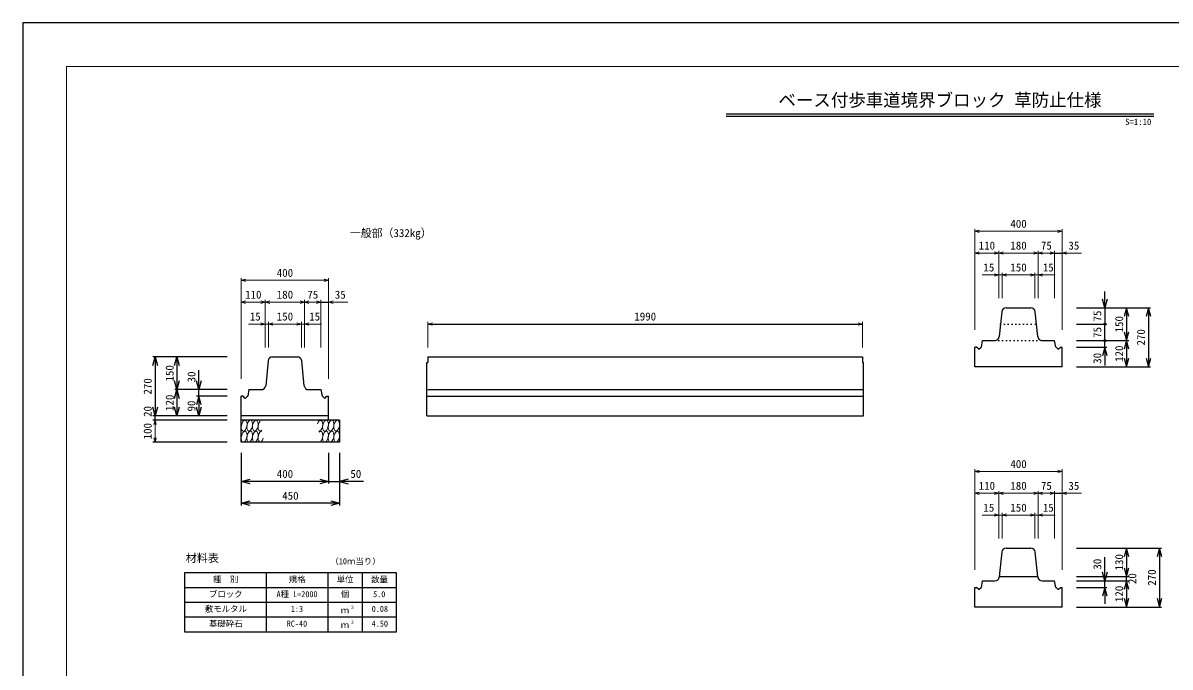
# Model space of a CAD drawing. Units: millimetres, scale not verified. Extents: x -4200 to 4200, y -2970 to 2970.
# Drawn here: x -4200 to 1054, y 21 to 2970 of the extents above; entities that cross this region are included whole.
import ezdxf
from ezdxf.enums import TextEntityAlignment as Align

# ---------------------------------------------------------------- set-up
doc = ezdxf.new("R2010")
doc.units = ezdxf.units.MM
doc.header["$LTSCALE"] = 10
doc.linetypes.add('DOTTED', pattern=[1.75, 0.25, -1.5])
for name, color, linetype, lineweight in [('0-0_DIM', 7, 'Continuous', 25), ('0-1_Defpoints', 5, 'Continuous', 25), ('0-2_HATCH', 6, 'Continuous', 25), ('0-3_HYO', 3, 'Continuous', 25), ('0-4_HYO2', 4, 'Continuous', 25), ('0-5_OUTLINE', 3, 'Continuous', 25), ('0-6_OUTLINE2', 4, 'DOTTED', 25), ('0-7_TXT', 7, 'Continuous', 25), ('0-8_WAKU', 3, 'Continuous', 13)]:
    doc.layers.add(name, color=color, linetype=linetype, lineweight=lineweight)
doc.styles.add('ＭＳ ゴシック', font='')
doc.styles.get('ＭＳ ゴシック').set_extended_font_data('MS Gothic')

msp = doc.modelspace()

# ---------------------------------------------------------------- linework, layer by layer
at = {"layer": '0-0_DIM', "lineweight": 13}
for p, q in [((159.71, 1565.46), (159.71, 2026.1)), ((159.71, 2016.1), (559.71, 2016.1)), ((559.71, 1565.46), (559.71, 2026.1)), ((269.71, 1916.1), (159.71, 1916.1)), ((269.71, 1708.96), (269.71, 1926.1)), ((269.71, 1916.1), (449.71, 1916.1)), ((449.71, 1708.96), (449.71, 1926.1)), ((449.71, 1916.1), (524.71, 1916.1)), ((524.71, 1708.96), (524.71, 1926.1)), ((647.66, 1916.1), (559.71, 1916.1)), ((-3200, 1340.75), (-3200, 1801.4)), ((-3200, 1791.4), (-2800, 1791.4)), ((-2800, 1340.75), (-2800, 1801.4)), ((269.71, 1816.1), (192.74, 1816.1)), ((269.71, 1816.1), (284.71, 1816.1)), ((284.71, 1708.96), (284.71, 1826.1)), ((434.71, 1816.1), (284.71, 1816.1)), ((434.71, 1708.96), (434.71, 1826.1)), ((449.71, 1816.1), (434.71, 1816.1)), ((449.71, 1816.1), (526.68, 1816.1)), ((-3090, 1691.4), (-3200, 1691.4)), ((-3090, 1484.26), (-3090, 1701.4)), ((-3090, 1691.4), (-2910, 1691.4)), ((-2910, 1484.26), (-2910, 1701.4)), ((-2910, 1691.4), (-2835, 1691.4)), ((-2835, 1484.26), (-2835, 1701.4)), ((-2712.05, 1691.4), (-2800, 1691.4)), ((-3090, 1591.4), (-3166.97, 1591.4)), ((-3090, 1591.4), (-3075, 1591.4)), ((-3075, 1484.26), (-3075, 1601.4)), ((-2925, 1591.4), (-3075, 1591.4)), ((-2925, 1484.26), (-2925, 1601.4)), ((-2910, 1591.4), (-2925, 1591.4)), ((-2910, 1591.4), (-2833.03, 1591.4)), ((-2345, 1484.26), (-2345, 1601.4)), ((-355, 1484.26), (-355, 1601.4)), ((-3594.62, 1150.75), (-3594.62, 1050.75)), ((159.71, 465.46), (159.71, 926.1)), ((159.71, 916.1), (559.71, 916.1)), ((559.71, 465.46), (559.71, 926.1)), ((269.71, 816.1), (159.71, 816.1)), ((269.71, 608.96), (269.71, 826.1)), ((269.71, 816.1), (449.71, 816.1)), ((449.71, 608.96), (449.71, 826.1)), ((449.71, 816.1), (524.71, 816.1)), ((524.71, 608.96), (524.71, 826.1)), ((647.66, 816.1), (559.71, 816.1)), ((269.71, 716.1), (192.74, 716.1)), ((269.71, 716.1), (284.71, 716.1)), ((284.71, 608.96), (284.71, 726.1)), ((434.71, 716.1), (284.71, 716.1)), ((434.71, 608.96), (434.71, 726.1)), ((449.71, 716.1), (434.71, 716.1)), ((449.71, 716.1), (526.68, 716.1))]:
    msp.add_line(p, q, dxfattribs=at)
at = {"layer": '0-0_DIM'}
for p, q in [((524.71, 1916.1), (559.71, 1916.1)), ((754.71, 1665.46), (754.71, 1740.46)), ((-2835, 1691.4), (-2800, 1691.4)), ((624.71, 1665.46), (964.71, 1665.46)), ((754.71, 1665.46), (754.71, 1590.46)), ((854.71, 1665.46), (854.71, 1515.46)), ((954.71, 1665.46), (954.71, 1395.46)), ((-2345, 1591.4), (-355, 1591.4)), ((624.71, 1590.46), (764.71, 1590.46)), ((754.71, 1515.46), (754.71, 1590.46)), ((624.71, 1515.46), (864.71, 1515.46)), ((624.71, 1485.46), (764.71, 1485.46)), ((754.71, 1485.46), (754.71, 1515.46)), ((754.71, 1485.46), (754.71, 1401.65)), ((854.71, 1515.46), (854.71, 1395.46)), ((-3265, 1440.75), (-3604.62, 1440.75)), ((-3594.62, 1440.75), (-3594.62, 1170.75)), ((-3494.62, 1440.75), (-3494.62, 1290.75)), ((624.71, 1395.46), (964.71, 1395.46)), ((-3265, 1290.75), (-3505, 1290.75)), ((-3494.62, 1290.75), (-3494.62, 1170.75)), ((-3265, 1260.75), (-3405, 1260.75)), ((-3394.62, 1260.75), (-3394.62, 1170.75)), ((-3265, 1170.75), (-3604.62, 1170.75)), ((-3594.62, 1150.75), (-3594.62, 1170.75)), ((-3265, 1150.75), (-3604.62, 1150.75)), ((-3265, 1050.75), (-3604.62, 1050.75)), ((-3200, 1000.75), (-3200, 760.75)), ((-2800, 1000.75), (-2800, 860.75)), ((-2750, 1000.75), (-2750, 760.75)), ((-2800, 870.75), (-3200, 870.75)), ((-2800, 870.75), (-2750, 870.75)), ((-2639.82, 870.75), (-2750, 870.75)), ((524.71, 816.1), (559.71, 816.1)), ((-2750, 770.75), (-3200, 770.75)), ((624.71, 565.46), (1014.71, 565.46)), ((854.71, 565.46), (854.71, 435.46)), ((1004.71, 565.46), (1004.71, 295.46)), ((754.71, 415.46), (754.71, 524.07)), ((624.71, 435.46), (864.71, 435.46)), ((854.71, 415.46), (854.71, 435.46)), ((624.71, 415.46), (864.71, 415.46)), ((624.71, 385.46), (764.71, 385.46)), ((754.71, 385.46), (754.71, 415.46)), ((754.71, 385.46), (754.71, 310.46)), ((854.71, 415.46), (854.71, 295.46)), ((624.71, 295.46), (1014.71, 295.46))]:
    msp.add_line(p, q, dxfattribs=at)
at = {"layer": '0-0_DIM', "lineweight": 13}
for points in [[(179.71, 2021.46), (159.71, 2016.1), (179.71, 2010.74)], [(539.71, 2021.46), (559.71, 2016.1), (539.71, 2010.74)], [(179.71, 1921.46), (159.71, 1916.1), (179.71, 1910.74)], [(249.71, 1921.46), (269.71, 1916.1), (249.71, 1910.74)], [(289.71, 1921.46), (269.71, 1916.1), (289.71, 1910.74)], [(429.71, 1921.46), (449.71, 1916.1), (429.71, 1910.74)], [(469.71, 1921.46), (449.71, 1916.1), (469.71, 1910.74)], [(504.71, 1921.46), (524.71, 1916.1), (504.71, 1910.74)], [(579.71, 1921.46), (559.71, 1916.1), (579.71, 1910.74)], [(-3180, 1796.75), (-3200, 1791.4), (-3180, 1786.04)], [(-2820, 1796.75), (-2800, 1791.4), (-2820, 1786.04)], [(249.71, 1821.46), (269.71, 1816.1), (249.71, 1810.74)], [(304.71, 1810.74), (284.71, 1816.1), (304.71, 1821.46)], [(414.71, 1821.46), (434.71, 1816.1), (414.71, 1810.74)], [(469.71, 1821.46), (449.71, 1816.1), (469.71, 1810.74)], [(-3180, 1696.75), (-3200, 1691.4), (-3180, 1686.04)], [(-3110, 1696.75), (-3090, 1691.4), (-3110, 1686.04)], [(-3070, 1696.75), (-3090, 1691.4), (-3070, 1686.04)], [(-2930, 1696.75), (-2910, 1691.4), (-2930, 1686.04)], [(-2890, 1696.75), (-2910, 1691.4), (-2890, 1686.04)], [(-2855, 1696.75), (-2835, 1691.4), (-2855, 1686.04)], [(-2780, 1696.75), (-2800, 1691.4), (-2780, 1686.04)], [(-3110, 1596.75), (-3090, 1591.4), (-3110, 1586.04)], [(-3055, 1586.04), (-3075, 1591.4), (-3055, 1596.75)], [(-2945, 1596.75), (-2925, 1591.4), (-2945, 1586.04)], [(-2890, 1596.75), (-2910, 1591.4), (-2890, 1586.04)], [(-2325, 1596.75), (-2345, 1591.4), (-2325, 1586.04)], [(-375, 1596.75), (-355, 1591.4), (-375, 1586.04)], [(-3599.98, 1130.75), (-3594.62, 1150.75), (-3589.26, 1130.75)], [(-3589.26, 1070.75), (-3594.62, 1050.75), (-3599.98, 1070.75)], [(179.71, 921.46), (159.71, 916.1), (179.71, 910.74)], [(539.71, 921.46), (559.71, 916.1), (539.71, 910.74)], [(179.71, 821.46), (159.71, 816.1), (179.71, 810.74)], [(249.71, 821.46), (269.71, 816.1), (249.71, 810.74)], [(289.71, 821.46), (269.71, 816.1), (289.71, 810.74)], [(429.71, 821.46), (449.71, 816.1), (429.71, 810.74)], [(469.71, 821.46), (449.71, 816.1), (469.71, 810.74)], [(504.71, 821.46), (524.71, 816.1), (504.71, 810.74)], [(579.71, 821.46), (559.71, 816.1), (579.71, 810.74)], [(249.71, 721.46), (269.71, 716.1), (249.71, 710.74)], [(304.71, 710.74), (284.71, 716.1), (304.71, 721.46)], [(414.71, 721.46), (434.71, 716.1), (414.71, 710.74)], [(469.71, 721.46), (449.71, 716.1), (469.71, 710.74)]]:
    msp.add_lwpolyline(points, dxfattribs=at)
at = {"layer": '0-0_DIM'}
for points in [[(765.43, 1705.46), (754.71, 1665.46), (743.99, 1705.46)], [(865.43, 1625.46), (854.71, 1665.46), (843.99, 1625.46)], [(965.43, 1625.46), (954.71, 1665.46), (943.99, 1625.46)], [(843.99, 1555.46), (854.71, 1515.46), (865.43, 1555.46)], [(765.43, 1445.46), (754.71, 1485.46), (743.99, 1445.46)], [(865.43, 1475.46), (854.71, 1515.46), (843.99, 1475.46)], [(-3605.34, 1400.75), (-3594.62, 1440.75), (-3583.9, 1400.75)], [(-3505.34, 1400.75), (-3494.62, 1440.75), (-3483.9, 1400.75)], [(843.99, 1435.46), (854.71, 1395.46), (865.43, 1435.46)], [(943.99, 1435.46), (954.71, 1395.46), (965.43, 1435.46)], [(-3394.62, 1260.75), (-3394.62, 1290.75), (-3394.62, 1380.75)], [(-3483.9, 1330.75), (-3494.62, 1290.75), (-3505.34, 1330.75)], [(-3383.9, 1330.75), (-3394.62, 1290.75), (-3405.34, 1330.75)], [(-3505.34, 1250.75), (-3494.62, 1290.75), (-3483.9, 1250.75)], [(-3583.9, 1210.75), (-3594.62, 1170.75), (-3605.34, 1210.75)], [(-3483.9, 1210.75), (-3494.62, 1170.75), (-3505.34, 1210.75)], [(-3383.9, 1220.75), (-3394.62, 1260.75), (-3405.34, 1220.75)], [(-3383.9, 1210.75), (-3394.62, 1170.75), (-3405.34, 1210.75)], [(-3160, 860.03), (-3200, 870.75), (-3160, 881.47)], [(-2840, 881.47), (-2800, 870.75), (-2840, 860.03)], [(-2710, 881.47), (-2750, 870.75), (-2710, 860.03)], [(-3160, 760.03), (-3200, 770.75), (-3160, 781.47)], [(-2790, 781.47), (-2750, 770.75), (-2790, 760.03)], [(865.43, 525.46), (854.71, 565.46), (843.99, 525.46)], [(1015.43, 525.46), (1004.71, 565.46), (993.99, 525.46)], [(843.99, 475.46), (854.71, 435.46), (865.43, 475.46)], [(765.43, 455.46), (754.71, 415.46), (743.99, 455.46)], [(765.43, 345.46), (754.71, 385.46), (743.99, 345.46)], [(865.43, 375.46), (854.71, 415.46), (843.99, 375.46)], [(843.99, 335.46), (854.71, 295.46), (865.43, 335.46)], [(993.99, 335.46), (1004.71, 295.46), (1015.43, 335.46)]]:
    msp.add_lwpolyline(points, dxfattribs=at)
for centre in [(754.71, 1590.46), (754.71, 1515.46)]:
    msp.add_circle(centre, 5, dxfattribs=at)
at = {"layer": '0-1_Defpoints'}
msp.add_lwpolyline([(-4200, -2970), (4200, -2970), (4200, 2970), (-4200, 2970)], close=True, dxfattribs=at)
at = {"layer": '0-2_HATCH', "lineweight": 13}
for centre, major_axis in [((-3186.8, 1125.75), (4.34, 24.62)), ((-3161.22, 1125.75), (4.34, 24.62)), ((-3135.64, 1125.75), (4.34, 24.62)), ((-2814.36, 1125.75), (-4.34, -24.62)), ((-2788.78, 1125.75), (-4.34, -24.62)), ((-2763.2, 1125.75), (-4.34, -24.62)), ((-3186.8, 1075.75), (4.34, 24.62)), ((-3161.22, 1075.75), (4.34, 24.62)), ((-3135.64, 1075.75), (4.34, 24.62)), ((-2814.36, 1075.75), (-4.34, -24.62)), ((-2788.78, 1075.75), (-4.34, -24.62)), ((-2763.2, 1075.75), (-4.34, -24.62))]:
    msp.add_ellipse(centre, major_axis=major_axis, ratio=0.5, dxfattribs=at)
for centre, major_axis, start_param, end_param in [((-3110.06, 1125.75), (4.34, 24.62), 0.65491, 3.7870334), ((-2839.94, 1125.75), (-4.34, -24.62), 6.247078, 10.7595812), ((-2839.94, 1075.75), (-4.34, -24.62), 0.65491, 3.7870334), ((-3110.06, 1075.75), (4.34, 24.62), 6.247078, 10.7595812)]:
    msp.add_ellipse(centre, major_axis=major_axis, ratio=0.5, start_param=start_param, end_param=end_param, dxfattribs=at)
at = {"layer": '0-3_HYO'}
for p, q in [((-3085.62, 452.36), (-3085.62, 182.36)), ((-2804.37, 452.36), (-2804.37, 182.36)), ((-2646.87, 452.36), (-2646.87, 182.36)), ((-3460.63, 384.86), (-2489.37, 384.86))]:
    msp.add_line(p, q, dxfattribs=at)
msp.add_lwpolyline([(-3460.63, 182.36), (-2489.37, 182.36), (-2489.37, 452.36), (-3460.63, 452.36)], close=True, dxfattribs=at)
at = {"layer": '0-4_HYO2'}
for p, q in [((-3460.63, 317.36), (-2489.37, 317.36)), ((-3460.63, 249.86), (-2489.37, 249.86))]:
    msp.add_line(p, q, dxfattribs=at)
at = {"layer": '0-5_OUTLINE'}
for p, q in [((282.91, 1647.45), (271.51, 1533.46)), ((302.81, 1665.46), (416.61, 1665.46)), ((447.91, 1533.46), (436.51, 1647.45)), ((159.71, 1395.46), (159.71, 1485.46)), ((167.71, 1485.46), (159.71, 1485.46)), ((177.71, 1475.46), (167.71, 1485.46)), ((177.71, 1475.46), (187.71, 1485.46)), ((187.71, 1485.46), (189.71, 1485.46)), ((189.71, 1485.46), (194.71, 1515.46)), ((194.71, 1515.46), (251.61, 1515.46)), ((467.81, 1515.46), (524.71, 1515.46)), ((529.71, 1485.46), (524.71, 1515.46)), ((531.71, 1485.46), (529.71, 1485.46)), ((541.71, 1475.46), (531.71, 1485.46)), ((559.71, 1395.46), (559.71, 1485.46)), ((-3076.8, 1422.74), (-3088.2, 1308.76)), ((-3056.9, 1440.75), (-2943.1, 1440.75)), ((-2911.8, 1308.76), (-2923.2, 1422.74)), ((-2345, 1440.75), (-355, 1440.75)), ((-2345, 1440.75), (-2345, 1415.75)), ((-355, 1440.75), (-355, 1415.75)), ((-355, 1415.75), (-350, 1415.75)), ((-350, 1170.75), (-350, 1415.75)), ((559.71, 1395.46), (159.71, 1395.46)), ((-3165, 1290.75), (-3170, 1260.75)), ((-3165, 1290.75), (-3108.1, 1290.75)), ((-2891.9, 1290.75), (-2835, 1290.75)), ((-2835, 1290.75), (-2830, 1260.75)), ((-2345, 1290.75), (-355, 1290.75)), ((-3200, 1050.75), (-3200, 1260.75)), ((-3192, 1260.75), (-3200, 1260.75)), ((-3182, 1250.75), (-3192, 1260.75)), ((-3182, 1250.75), (-3172, 1260.75)), ((-3172, 1260.75), (-3170, 1260.75)), ((-2828, 1260.75), (-2830, 1260.75)), ((-2818, 1250.75), (-2828, 1260.75)), ((-2818, 1250.75), (-2808, 1260.75)), ((-2808, 1260.75), (-2800, 1260.75)), ((-2800, 1150.75), (-2800, 1260.75)), ((-2350, 1260.75), (-350, 1260.75)), ((-2800, 1170.75), (-3200, 1170.75)), ((-2350, 1170.75), (-350, 1170.75)), ((-2750, 1150.75), (-3200, 1150.75)), ((282.91, 547.45), (271.51, 433.46)), ((302.81, 565.46), (416.61, 565.46)), ((447.91, 433.46), (436.51, 547.45)), ((276.11, 435.46), (443.32, 435.46)), ((159.71, 385.46), (167.71, 385.46)), ((177.71, 375.46), (167.71, 385.46)), ((194.71, 415.46), (251.61, 415.46)), ((467.81, 415.46), (524.71, 415.46)), ((529.71, 385.46), (524.71, 415.46)), ((529.71, 385.46), (531.71, 385.46)), ((541.71, 375.46), (531.71, 385.46)), ((559.71, 295.46), (559.71, 385.46))]:
    msp.add_line(p, q, dxfattribs=at)
for points in [[(541.71, 1475.46), (551.71, 1485.46), (559.71, 1485.46)], [(-2350, 1170.75), (-2350, 1415.75), (-2345, 1415.75)], [(-2750, 1150.75), (-2750, 1050.75), (-3200, 1050.75)], [(559.71, 295.46), (159.71, 295.46), (159.71, 385.46)], [(177.71, 375.46), (187.71, 385.46), (189.71, 385.46), (194.71, 415.46)], [(541.71, 375.46), (551.71, 385.46), (559.71, 385.46)]]:
    msp.add_lwpolyline(points, dxfattribs=at)
for centre, radius, start, end in [((302.81, 1645.46), 20, 90, 174.28941), ((416.61, 1645.46), 20, 5.71059, 90), ((251.61, 1535.46), 20, 270, 354.28941), ((467.81, 1535.46), 20, 185.71059, 270), ((-3056.9, 1420.75), 20, 90, 174.28941), ((-2943.1, 1420.75), 20, 5.71059, 90), ((-3108.1, 1310.75), 20, 270, 354.28941), ((-2891.9, 1310.75), 20, 185.71059, 270), ((302.81, 545.46), 20, 90, 174.28941), ((416.61, 545.46), 20, 5.71059, 90), ((251.61, 435.46), 20, 270, 348.46304), ((276.11, 430.46), 5, 90, 168.46304), ((443.32, 430.46), 5, 11.53696, 90), ((467.81, 435.46), 20, 185.71059, 270)]:
    msp.add_arc(centre, radius, start, end, dxfattribs=at)
at = {"layer": '0-6_OUTLINE2'}
for p, q in [((277.21, 1590.46), (442.21, 1590.46)), ((251.61, 1515.46), (467.81, 1515.46))]:
    msp.add_line(p, q, dxfattribs=at)
at = {"layer": '0-7_TXT'}
for p, q in [((-978.71, 2553.33), (978.71, 2553.33)), ((-978.71, 2543.73), (978.71, 2543.73))]:
    msp.add_line(p, q, dxfattribs=at)
at = {"layer": '0-8_WAKU'}
msp.add_lwpolyline([(-4000, -2770), (4000, -2770), (4000, 2770), (-4000, 2770)], close=True, dxfattribs=at)

# ---------------------------------------------------------------- texts
at = {"layer": '0-0_DIM', "style": 'ＭＳ ゴシック'}
for s, p in [('400', (322.21, 2021.1)), ('110', (177.21, 1921.1)), ('180', (322.21, 1921.1)), ('75', (462.21, 1921.1)), ('35', (587.93, 1921.1)), ('400', (-3037.5, 1796.4)), ('15', (198.67, 1820.97)), ('150', (322.21, 1821.1)), ('15', (470.75, 1820.97)), ('110', (-3182.5, 1696.4)), ('180', (-3037.5, 1696.4)), ('75', (-2897.5, 1696.4)), ('35', (-2771.78, 1696.4)), ('15', (-3161.04, 1596.26)), ('150', (-3037.5, 1596.4)), ('15', (-2888.96, 1596.26)), ('1990', (-1400, 1596.4)), ('400', (322.21, 921.1)), ('400', (-3037.5, 875.75)), ('50', (-2700.43, 875.75)), ('110', (177.21, 821.1)), ('180', (322.21, 821.1)), ('75', (462.21, 821.1)), ('35', (587.93, 821.1)), ('450', (-3012.5, 775.75)), ('15', (198.67, 720.97)), ('150', (322.21, 721.1)), ('15', (470.75, 720.97))]:
    msp.add_text(s, height=36.66, dxfattribs=at).set_placement(p, align=Align.BOTTOM_LEFT)
for s, p in [('75', (749.71, 1602.96)), ('150', (849.71, 1552.96)), ('75', (749.71, 1527.96)), ('270', (949.71, 1492.96)), ('120', (849.71, 1417.96)), ('30', (749.71, 1409.18)), ('150', (-3498.86, 1328.25)), ('30', (-3398.86, 1324.2)), ('270', (-3599.62, 1268.25)), ('120', (-3498.86, 1193.25)), ('20', (-3599.62, 1165.85)), ('90', (-3398.86, 1190.75)), ('100', (-3599.62, 1063.25)), ('130', (849.71, 462.96)), ('30', (749.71, 466.62)), ('20', (909.71, 400.46)), ('270', (999.71, 392.96)), ('120', (849.71, 317.96))]:
    msp.add_text(s, height=36.66, rotation=90, dxfattribs=at).set_placement(p, align=Align.BOTTOM_LEFT)
at = {"layer": '0-7_TXT', "style": 'ＭＳ ゴシック'}
for s, height, p in [('ベース付歩車道境界ブロック 草防止仕様', 58.65, (-740, 2570)), ('S', 29.33, (847.82, 2493.65)), ('=', 29.33, (867.82, 2493.65)), ('1', 29.33, (887.82, 2493.65)), (':', 29.33, (907.82, 2493.65)), ('1', 29.33, (927.82, 2493.65)), ('0', 29.33, (947.82, 2493.65)), ('一般部（332kg）', 36.66, (-2703, 1978.66)), ('材料表', 37.12, (-3454.38, 489.86)), ('（10ｍ当り）', 27.49, (-2791.88, 482.99)), ('種\u3000別', 27.49, (-3329.38, 399.86)), ('規格', 27.49, (-2982.5, 399.86)), ('単位', 27.49, (-2763.12, 399.86)), ('数量', 27.49, (-2605.63, 399.86)), ('ブロック', 27.49, (-3348.13, 332.36)), ('A種 L=2000', 27.49, (-3038.75, 332.36)), ('個', 27.49, (-2744.37, 332.36)), ('5.0', 27.49, (-2596.25, 332.36)), ('敷モルタル', 27.49, (-3366.88, 264.86)), ('1:3', 27.49, (-2973.13, 264.86)), ('ｍ', 27.49, (-2744.37, 258.61)), ('３', 13.75, (-2700.6, 282.94)), ('0.08', 27.49, (-2602.82, 264.86)), ('基礎砕石', 27.49, (-3348.13, 197.36)), ('RC-40', 27.49, (-2991.88, 197.36)), ('ｍ', 27.49, (-2744.37, 191.11)), ('２', 13.75, (-2700.6, 215.2)), ('4.50', 27.49, (-2602.82, 197.36))]:
    msp.add_text(s, height=height, dxfattribs=at).set_placement(p, align=Align.BOTTOM_LEFT)

doc.saveas('drawing.dxf')
